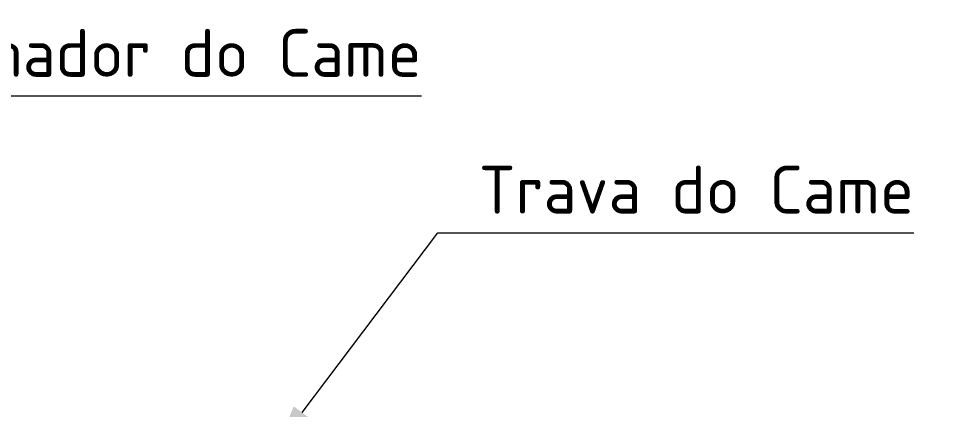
# Model space of a CAD drawing. Extents: x 0 to 420, y 0 to 297.
# Drawn here: x 127.2 to 195.2, y 201 to 229.5 of the extents above; entities that cross this region are included whole.
import ezdxf
from ezdxf.enums import TextEntityAlignment as Align

# ---------------------------------------------------------------- set-up
doc = ezdxf.new("R2010")
doc.units = 0
doc.layers.get('0').update_dxf_attribs({"lineweight": 13})
doc.styles.get("Standard").update_dxf_attribs({"font": 'isocp.shx'})
doc.dimstyles.get("Standard").update_dxf_attribs({"dimtxt": 2.5, "dimasz": 2.5, "dimexe": 1.25, "dimexo": 0.625, "dimtad": 1, "dimcen": 2.5, "dimadec": 0, "dimazin": 0, "dimtfac": 1, "dimtmove": 0, "dimatfit": 0, "dimfxl": 1, "dimarcsym": 0})

# ---------------------------------------------------------------- blocks, each defined once
blk = doc.blocks.new('BLOCK1725')
at = {"color": 7, "lineweight": 18}
blk.add_lwpolyline([(7.091933, 126.847229), (17, 140), (51.827972, 140)], dxfattribs=at)
blk.add_solid([(6.471753, 127.314407), (5.348372, 124.532684), (7.712113, 126.380035)], dxfattribs=at)
at = {"color": 7, "lineweight": 18, "width": 0.770032}
blk.add_text('Trava do Came', height=3.5, dxfattribs=at).set_placement((20, 141.399994), (51.827972, 141.399994), align=Align.FIT)
blk = doc.blocks.new('BLOCK1726')
at = {"color": 7, "lineweight": 18}
blk.add_lwpolyline([(-21.220177, 129.59108), (-33, 150), (15.813282, 150)], dxfattribs=at)
blk.add_solid([(-21.892654, 129.202942), (-19.771587, 127.08136), (-20.547697, 129.979233)], dxfattribs=at)
at = {"color": 7, "lineweight": 18, "width": 0.755164}
blk.add_text('Posicionador do Came', height=3.5, dxfattribs=at).set_placement((-30, 151.399994), (15.813282, 151.399994), align=Align.FIT)
blk = doc.blocks.new('*D71')
at = {"color": 7, "lineweight": 18}
for p, q in [((62.03125, 167.439701), (62.03125, 238.86713)), ((220.031258, 175.665539), (220.031258, 238.86713)), ((64.929024, 236.86713), (217.133484, 236.86713))]:
    blk.add_line(p, q, dxfattribs=at)
for points in [[(64.929024, 237.643589), (62.03125, 236.86713), (64.929024, 236.090672)], [(217.133484, 236.090672), (220.031258, 236.86713), (217.133484, 237.643589)]]:
    blk.add_lwpolyline(points, close=True, dxfattribs=at)
for points in [[(64.929024, 237.643589), (62.03125, 236.86713), (64.929024, 237.643589), (64.929024, 236.090672)], [(217.133484, 236.090672), (220.031258, 236.86713), (217.133484, 236.090672), (217.133484, 237.643589)]]:
    blk.add_solid(points, dxfattribs=at)
for s, width, p, p2 in [('158', 0.699227, (132.551709, 239.86713), (139.194366, 239.86713)), ('%%p0,2', 0.70409, (140.944366, 239.86713), (149.5108, 239.86713))]:
    blk.add_text(s, height=3.5, dxfattribs=dict(at, width=width)).set_placement(p, p2, align=Align.FIT)

msp = doc.modelspace()

# ---------------------------------------------------------------- block references
at = {"lineweight": 0}
for name in ['BLOCK1726', 'BLOCK1725']:
    msp.add_blockref(name, (140.831253, 73.876987), dxfattribs=at)

# ---------------------------------------------------------------- dimensions: what is measured, and where the dimension line sits
at = {"color": 0, "lineweight": 0}
dim = msp.add_linear_dim(base=(62.03125, 236.86713), p1=(220.031258, 175.665536), p2=(62.03125, 167.439699), angle=180, text='<>{}{%%p0,2}', dimstyle='STANDARD', override={"dimtol": 0, "dimlim": 0, "dimtp": 0.2, "dimtm": 0.2}, dxfattribs=at)
dim.commit()
dim.dimension.update_dxf_attribs({"geometry": '*D71', "text_midpoint": (141.031254, 236.86713), "dimtype": 160, "oblique_angle": 5156.620156})

doc.saveas('drawing.dxf')
